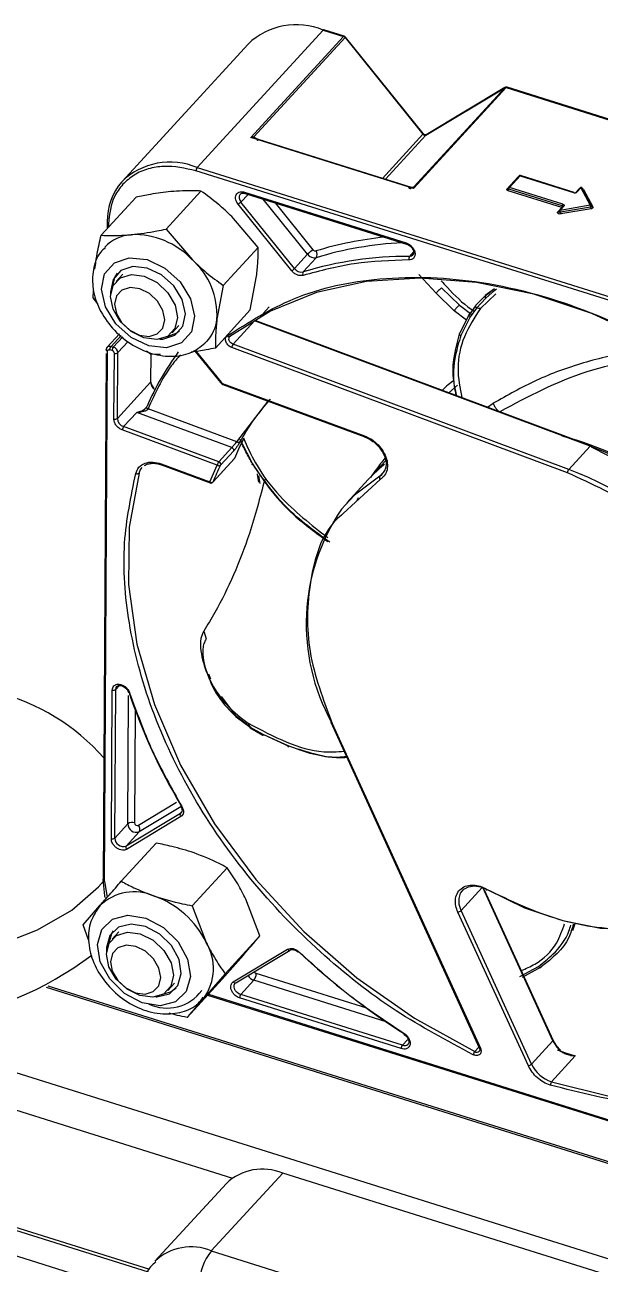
# Model space of a CAD drawing. Header units: millimetres. Extents: x -11 to 294, y 0 to 216.
# Drawn here: x 158.58 to 166.16, y 154.26 to 170.6 of the extents above; entities that cross this region are included whole.
import ezdxf

# ---------------------------------------------------------------- set-up
doc = ezdxf.new("R2010")
doc.units = ezdxf.units.MM

msp = doc.modelspace()

# ---------------------------------------------------------------- linework, layer by layer
at = {"color": 7, "linetype": 'Continuous', "lineweight": 25}
for p, q in [((162.511, 170.526), (160.851, 168.716)), ((161.556, 169.11), (162.778, 170.442)), ((162.799, 170.428), (161.599, 169.12)), ((162.511, 170.526), (162.778, 170.442)), ((162.788, 170.447), (162.521, 170.531)), ((162.799, 170.428), (163.824, 169.155)), ((163.829, 169.163), (162.804, 170.436)), ((161.522, 170.343), (159.862, 168.533)), ((164.923, 169.769), (163.701, 168.437)), ((163.703, 168.459), (164.902, 169.767)), ((163.865, 169.142), (164.902, 169.767)), ((164.905, 169.77), (163.869, 169.145)), ((164.923, 169.769), (169.517, 168.326)), ((169.526, 168.331), (164.933, 169.773)), ((163.835, 169.157), (163.829, 169.163)), ((163.701, 168.437), (161.556, 169.11)), ((163.676, 168.452), (161.601, 169.104)), ((161.601, 169.104), (161.604, 169.104)), ((170.252, 165.715), (160.835, 168.672)), ((160.851, 168.716), (170.267, 165.759)), ((164.935, 168.435), (165.075, 168.589)), ((165.093, 168.604), (164.952, 168.451)), ((164.964, 168.453), (165.105, 168.607)), ((165.105, 168.607), (165.81, 168.385)), ((165.815, 168.388), (165.11, 168.609)), ((159.585, 167.823), (160.045, 168.324)), ((160.441, 167.904), (160.901, 168.406)), ((161.476, 168.39), (163.604, 167.721)), ((161.481, 168.375), (163.61, 167.706)), ((163.686, 168.452), (163.676, 168.452)), ((165.653, 168.187), (164.948, 168.409)), ((165.661, 168.209), (164.956, 168.431)), ((165.669, 168.231), (164.964, 168.453)), ((165.895, 168.448), (165.843, 168.391)), ((165.855, 168.393), (165.907, 168.45)), ((165.907, 168.45), (166.029, 168.218)), ((166.044, 168.212), (165.922, 168.444)), ((165.939, 168.428), (166.061, 168.196)), ((162.097, 167.354), (161.391, 168.231)), ((162.134, 167.384), (161.428, 168.26)), ((165.601, 168.13), (165.653, 168.187)), ((165.671, 168.203), (165.619, 168.146)), ((166.029, 168.218), (165.631, 168.148)), ((165.631, 168.148), (165.683, 168.205)), ((166.034, 168.195), (165.636, 168.125)), ((166.039, 168.172), (165.641, 168.103)), ((166.046, 168.202), (166.046, 168.204)), ((159.664, 167.993), (159.663, 167.908)), ((161.654, 167.663), (161.309, 168.068)), ((160.441, 167.904), (160.787, 167.499)), ((161.194, 167.161), (161.654, 167.663)), ((162.134, 167.384), (162.306, 167.572)), ((162.246, 167.339), (162.418, 167.527)), ((159.87, 167.309), (159.782, 167.214)), ((161.194, 167.161), (161.111, 166.715)), ((161.55, 166.838), (161.633, 167.284)), ((163.998, 167.06), (163.77, 167.306)), ((159.482, 166.998), (159.487, 167.095)), ((159.543, 166.92), (159.482, 166.998)), ((164.237, 166.828), (163.998, 167.06)), ((164.07, 167.128), (164.306, 166.902)), ((164.522, 166.9), (164.647, 167.029)), ((164.652, 166.994), (164.53, 166.86)), ((164.786, 167.052), (164.581, 166.857)), ((164.768, 167.118), (164.646, 167.028)), ((164.647, 167.029), (164.717, 167.079)), ((164.737, 167.07), (164.652, 166.994)), ((161.091, 166.336), (161.55, 166.838)), ((161.798, 166.877), (161.719, 166.791)), ((164.516, 166.891), (164.432, 166.775)), ((164.53, 166.86), (164.446, 166.746)), ((161.324, 166.386), (161.606, 166.693)), ((166.028, 165.042), (161.606, 166.693)), ((166.037, 165.047), (161.615, 166.698)), ((164.438, 166.785), (164.313, 166.536)), ((164.446, 166.746), (164.323, 166.5)), ((159.826, 166.521), (159.667, 166.348)), ((160.52, 166.538), (160.607, 166.633)), ((159.716, 166.358), (159.746, 166.348)), ((165.728, 164.692), (161.306, 166.342)), ((165.746, 164.735), (161.324, 166.386)), ((159.653, 166.265), (159.611, 159.323)), ((159.628, 159.305), (159.671, 166.295)), ((159.731, 166.304), (159.701, 166.313)), ((159.754, 165.399), (159.76, 166.268)), ((159.799, 165.407), (159.805, 166.275)), ((160.235, 166.255), (160.185, 166.296)), ((160.367, 166.251), (160.235, 166.255)), ((160.242, 165.894), (160.244, 166.255)), ((160.826, 166.29), (161.156, 165.88)), ((159.799, 165.407), (160.238, 165.885)), ((161.186, 165.87), (163.055, 165.178)), ((161.19, 165.856), (163.059, 165.164)), ((160.19, 165.566), (160.191, 165.567)), ((160.203, 165.533), (160.202, 165.532)), ((161.371, 165.1), (160.203, 165.533)), ((160.054, 165.488), (159.882, 165.3)), ((160.054, 165.488), (160.099, 165.49)), ((161.306, 165.024), (160.054, 165.488)), ((161.116, 164.793), (159.864, 165.256)), ((161.134, 164.836), (159.882, 165.3)), ((161.588, 164.796), (161.424, 165.113)), ((165.746, 164.735), (166.028, 165.042)), ((166.041, 165.033), (166.263, 164.919)), ((161.056, 164.567), (161.338, 164.874)), ((161.342, 164.88), (161.06, 164.572)), ((161.134, 164.836), (161.306, 165.024)), ((161.159, 164.791), (161.332, 164.979)), ((160.377, 164.809), (161.016, 164.572)), ((160.381, 164.795), (161.02, 164.558)), ((160.381, 164.795), (160.381, 164.795)), ((161.016, 164.572), (161.116, 164.793)), ((163.334, 164.853), (163.121, 164.621)), ((161.679, 164.548), (161.663, 164.652)), ((163.104, 164.601), (162.822, 164.294)), ((160.937, 162.604), (160.969, 162.501)), ((161.029, 161.969), (161.005, 162.038)), ((159.72, 159.867), (159.732, 161.827)), ((159.765, 159.875), (159.777, 161.835)), ((161.375, 161.473), (161.173, 161.743)), ((161.364, 161.475), (161.549, 161.339)), ((161.557, 161.335), (161.375, 161.473)), ((161.547, 161.328), (161.715, 161.231)), ((161.549, 161.339), (161.715, 161.244)), ((162.61, 161.404), (164.567, 157.109)), ((162.63, 161.388), (164.582, 157.106)), ((161.715, 161.244), (162.043, 161.094)), ((161.726, 161.239), (162.059, 161.088)), ((160.629, 160.2), (159.915, 159.77)), ((160.634, 160.158), (159.92, 159.727)), ((159.937, 160.062), (159.765, 159.875)), ((159.851, 159.307), (160.311, 159.809)), ((159.915, 159.77), (160.088, 159.958)), ((160.785, 158.983), (161.245, 159.485)), ((159.628, 159.305), (159.667, 159.097)), ((165.541, 157.213), (164.636, 159.188)), ((159.351, 158.733), (159.57, 158.986)), ((160.785, 158.983), (160.971, 158.501)), ((161.678, 158.587), (161.493, 159.07)), ((165.214, 156.875), (164.286, 158.899)), ((165.256, 156.896), (164.328, 158.92)), ((159.42, 158.534), (159.351, 158.733)), ((165.798, 158.659), (165.829, 158.749)), ((159.817, 158.639), (159.729, 158.544)), ((161.219, 158.086), (161.678, 158.587)), ((159.657, 158.433), (159.658, 158.375)), ((161.178, 158.014), (161.459, 158.334)), ((161.327, 157.98), (162.041, 158.41)), ((161.36, 157.968), (162.074, 158.399)), ((165.1, 158.051), (165.345, 158.182)), ((165.135, 158.044), (165.384, 158.177)), ((160.718, 157.512), (161.178, 158.014)), ((161.219, 158.086), (160.937, 157.765)), ((171.129, 154.082), (158.888, 157.925)), ((160.466, 157.868), (160.554, 157.963)), ((161.353, 157.961), (161.361, 157.968)), ((161.425, 157.813), (161.598, 158.001)), ((160.988, 157.807), (168.898, 155.323)), ((163.538, 157.1), (161.41, 157.769)), ((163.554, 157.144), (161.425, 157.813)), ((163.576, 157.288), (163.597, 157.272)), ((165.537, 157.203), (165.256, 156.896)), ((165.832, 157.005), (165.519, 156.663)), ((165.769, 157.011), (165.832, 157.005)), ((151.981, 156.74), (160.207, 154.156)), ((151.783, 156.467), (160.115, 153.85)), ((161.037, 154.434), (161.977, 155.458)), ((170.899, 152.657), (161.977, 155.458)), ((161.235, 155.321), (160.295, 154.297)), ((161.037, 154.434), (164.726, 153.275))]:
    msp.add_line(p, q, dxfattribs=at)
at = {"color": 8, "linetype": 'Continuous', "lineweight": 25}
for p, q in [((163.291, 168.573), (163.824, 169.155)), ((163.865, 169.142), (163.332, 168.56)), ((165.075, 168.589), (165.078, 168.588)), ((161.428, 168.26), (161.521, 168.362)), ((162.306, 167.572), (161.719, 168.3)), ((165.833, 168.383), (165.878, 168.432)), ((165.878, 168.432), (165.88, 168.431)), ((162.379, 167.631), (161.881, 168.249)), ((165.656, 168.187), (165.653, 168.187)), ((159.681, 167.975), (159.681, 167.927)), ((163.702, 167.604), (163.647, 167.544)), ((164.796, 167.114), (164.737, 167.07)), ((164.398, 166.705), (164.237, 166.828)), ((164.306, 166.902), (164.469, 166.777)), ((159.716, 166.358), (159.849, 166.502)), ((159.746, 166.348), (159.87, 166.483)), ((159.805, 166.275), (159.94, 166.423)), ((160.24, 166.255), (160.238, 165.885)), ((160.838, 166.292), (161.167, 165.884)), ((164.282, 165.845), (164.167, 165.745)), ((161.371, 165.1), (161.785, 165.635)), ((164.674, 165.556), (164.75, 165.607)), ((163.256, 164.646), (163.324, 164.72)), ((163.261, 164.603), (162.776, 164.155)), ((162.956, 164.322), (162.975, 164.367)), ((159.777, 161.835), (159.826, 161.888)), ((159.937, 160.062), (159.948, 161.756)), ((160.028, 160.078), (160.037, 161.557)), ((160.58, 160.346), (160.078, 160.043)), ((160.637, 160.289), (160.088, 159.958)), ((160.629, 160.2), (160.646, 160.219)), ((164.328, 158.92), (164.607, 159.225)), ((165.537, 157.203), (164.612, 159.223)), ((151.902, 158.351), (161.317, 155.394)), ((163.086, 157.632), (161.629, 158.089)), ((158.861, 157.911), (171.125, 154.059)), ((163.339, 157.454), (161.598, 158.001)), ((160.998, 157.817), (168.893, 155.337)), ((156.372, 157.438), (170.933, 152.866)), ((163.62, 157.216), (163.554, 157.144)), ((164.508, 157.062), (164.562, 157.121)), ((151.997, 156.773), (160.222, 154.191))]:
    msp.add_line(p, q, dxfattribs=at)
at = {"color": 8, "linetype": 'Continuous', "lineweight": 25, "flags": 128}
for points in [[(164.902, 169.767), (164.905, 169.77), (164.905, 169.77)], [(163.869, 169.145), (163.869, 169.145), (163.865, 169.142)], [(161.476, 168.39), (161.476, 168.385), (161.477, 168.381), (161.478, 168.377), (161.48, 168.375), (161.481, 168.375)], [(165.878, 168.432), (165.884, 168.437), (165.886, 168.438)], [(163.604, 167.721), (163.605, 167.716), (163.605, 167.712), (163.607, 167.709), (163.609, 167.707), (163.61, 167.706)], [(163.693, 167.562), (163.675, 167.549), (163.647, 167.544)], [(161.167, 165.884), (161.163, 165.882), (161.16, 165.88), (161.158, 165.88), (161.156, 165.88), (161.156, 165.88)], [(163.055, 165.178), (163.055, 165.173), (163.056, 165.169), (163.057, 165.166), (163.059, 165.164), (163.059, 165.164)], [(166.028, 165.042), (166.031, 165.045), (166.034, 165.047), (166.036, 165.047), (166.037, 165.047)], [(161.342, 164.88), (161.344, 164.883), (161.345, 164.884)], [(160.085, 164.686), (160.101, 164.726), (160.126, 164.76)], [(160.377, 164.809), (160.377, 164.804), (160.378, 164.8), (160.379, 164.797), (160.381, 164.795), (160.381, 164.795)], [(161.02, 164.558), (161.019, 164.559), (161.018, 164.561), (161.017, 164.564), (161.016, 164.568), (161.016, 164.572)], [(161.056, 164.567), (161.058, 164.569), (161.06, 164.572)], [(163.256, 164.646), (162.924, 164.397), (162.751, 164.212)], [(159.777, 161.835), (159.783, 161.861), (159.792, 161.875)], [(159.961, 161.79), (159.956, 161.79), (159.952, 161.791), (159.949, 161.793), (159.946, 161.795), (159.945, 161.797)], [(160.642, 160.211), (160.639, 160.208), (160.629, 160.2)], [(162.041, 158.41), (162.046, 158.406), (162.05, 158.402), (162.055, 158.399), (162.061, 158.397), (162.066, 158.397), (162.07, 158.397), (162.074, 158.399)], [(161.425, 157.813), (161.4, 157.824), (161.376, 157.842), (161.357, 157.864), (161.344, 157.889), (161.338, 157.914), (161.339, 157.937), (161.348, 157.957), (161.352, 157.962)], [(165.519, 156.663), (166.28, 156.475), (167.027, 156.387), (167.746, 156.399), (168.424, 156.513), (169.048, 156.725), (169.606, 157.032), (170.088, 157.428), (170.194, 157.538)], [(163.578, 157.299), (163.576, 157.295), (163.575, 157.292), (163.575, 157.289), (163.576, 157.288), (163.576, 157.288)], [(165.541, 157.213), (165.542, 157.212), (165.541, 157.21), (165.54, 157.207), (165.537, 157.203)], [(164.582, 157.106), (164.577, 157.106), (164.573, 157.106), (164.57, 157.107), (164.568, 157.108), (164.567, 157.109)]]:
    msp.add_lwpolyline(points, dxfattribs=at)
at = {"color": 7, "linetype": 'Continuous', "lineweight": 25, "flags": 128}
for points in [[(164.948, 168.409), (164.943, 168.411), (164.938, 168.414), (164.935, 168.417), (164.932, 168.42), (164.931, 168.424), (164.931, 168.428), (164.932, 168.432), (164.935, 168.435)], [(166.061, 168.196), (166.062, 168.192), (166.062, 168.188), (166.061, 168.185), (166.058, 168.181), (166.055, 168.178), (166.05, 168.175), (166.045, 168.173), (166.039, 168.172)], [(165.641, 168.103), (165.631, 168.102), (165.621, 168.103), (165.612, 168.105), (165.605, 168.109), (165.6, 168.114), (165.598, 168.119), (165.598, 168.125), (165.601, 168.13)], [(160.627, 167.209), (160.764, 166.985), (160.815, 166.754), (160.774, 166.55), (160.645, 166.404), (160.448, 166.338), (160.215, 166.363), (159.979, 166.474), (159.778, 166.655), (159.641, 166.878), (159.59, 167.11), (159.632, 167.314), (159.76, 167.46), (159.957, 167.526), (160.19, 167.501), (160.426, 167.39), (160.627, 167.209)], [(160.358, 166.452), (160.4, 166.454), (160.558, 166.507), (160.662, 166.624), (160.696, 166.789), (160.654, 166.975), (160.544, 167.154), (160.382, 167.3), (160.193, 167.39), (160.005, 167.41), (159.847, 167.357), (159.743, 167.239), (159.709, 167.075), (159.711, 167.045)], [(159.734, 167.138), (159.767, 167.265), (159.803, 167.322)], [(160.318, 166.447), (160.149, 166.469), (159.98, 166.553), (159.837, 166.686), (159.742, 166.848), (159.71, 167.014), (159.744, 167.159), (159.841, 167.261), (159.984, 167.304), (160.153, 167.282), (160.322, 167.198), (160.465, 167.065), (160.56, 166.903), (160.592, 166.737), (160.558, 166.592), (160.461, 166.49), (160.318, 166.447)], [(169.048, 164.737), (168.863, 164.926), (168.222, 165.504), (167.531, 166.014), (166.802, 166.446), (166.049, 166.792), (165.287, 167.045), (164.53, 167.201), (163.79, 167.257), (163.083, 167.212), (162.422, 167.067), (161.818, 166.824), (161.283, 166.488)], [(159.964, 166.57), (160.09, 166.507), (160.217, 166.49), (160.325, 166.523), (160.397, 166.599), (160.423, 166.708), (160.399, 166.832), (160.328, 166.954), (160.221, 167.053), (160.094, 167.116), (159.967, 167.133), (159.86, 167.101), (159.787, 167.024), (159.761, 166.916), (159.786, 166.791), (159.857, 166.67), (159.964, 166.57)], [(164.581, 166.857), (164.555, 166.858), (164.53, 166.86)], [(160.62, 166.562), (160.582, 166.533), (160.449, 166.483)], [(161.283, 166.488), (161.28, 166.485), (161.276, 166.483), (161.271, 166.482), (161.266, 166.483), (161.26, 166.484), (161.255, 166.487), (161.25, 166.491), (161.245, 166.495)], [(161.324, 166.386), (161.308, 166.394), (161.294, 166.405), (161.282, 166.419), (161.274, 166.434), (161.269, 166.45), (161.27, 166.465), (161.274, 166.478), (161.283, 166.488)], [(161.186, 165.87), (161.186, 165.865), (161.186, 165.861), (161.187, 165.858), (161.189, 165.856), (161.19, 165.856)], [(161.459, 165.133), (161.409, 165.032), (161.342, 164.88)], [(161.338, 164.874), (161.34, 164.876), (161.342, 164.88)], [(161.345, 164.884), (161.345, 164.887), (161.346, 164.89)], [(163.319, 164.803), (163.206, 164.705), (163.104, 164.601)], [(163.121, 164.621), (163.273, 164.769), (163.311, 164.802)], [(160.085, 164.686), (159.955, 163.976), (159.946, 163.22), (160.057, 162.434), (160.287, 161.635), (160.631, 160.839), (161.08, 160.065), (161.625, 159.328), (162.255, 158.646), (162.956, 158.032), (163.712, 157.5), (164.508, 157.062)], [(161.641, 164.677), (161.643, 164.667), (161.657, 164.567)], [(161.524, 161.39), (161.537, 161.364), (161.549, 161.339)], [(160.649, 160.291), (160.645, 160.29), (160.641, 160.289), (160.638, 160.289), (160.637, 160.29), (160.636, 160.292), (160.636, 160.294), (160.638, 160.297), (160.641, 160.3)], [(159.64, 159.091), (159.636, 159.113), (159.614, 159.332)], [(164.669, 159.197), (165.163, 158.957), (165.666, 158.787), (166.166, 158.69), (166.65, 158.668), (167.106, 158.722), (167.525, 158.85), (167.895, 159.051), (168.208, 159.318)], [(155.156, 158.47), (155.745, 158.326), (156.37, 158.252), (157.007, 158.25), (157.632, 158.32), (158.22, 158.461), (158.749, 158.665), (159.199, 158.926), (159.552, 159.234), (159.615, 159.306)], [(164.328, 158.92), (164.302, 159.002), (164.3, 159.08), (164.321, 159.149), (164.365, 159.201), (164.427, 159.234), (164.503, 159.245), (164.586, 159.232), (164.669, 159.197)], [(164.661, 159.203), (164.66, 159.199), (164.659, 159.196), (164.659, 159.193), (164.66, 159.192), (164.662, 159.191), (164.664, 159.192), (164.666, 159.194), (164.669, 159.197)], [(160.725, 158.279), (160.762, 158.049), (160.706, 157.852), (160.565, 157.718), (160.361, 157.666), (160.124, 157.705), (159.892, 157.828), (159.698, 158.018), (159.574, 158.245), (159.537, 158.474), (159.593, 158.671), (159.734, 158.806), (159.938, 158.858), (160.175, 158.819), (160.407, 158.695), (160.6, 158.506), (160.725, 158.279)], [(160.305, 157.782), (160.319, 157.782), (160.484, 157.824), (160.597, 157.932), (160.642, 158.091), (160.613, 158.275), (160.512, 158.458), (160.357, 158.611), (160.17, 158.71), (159.98, 158.741), (159.815, 158.7), (159.702, 158.591), (159.657, 158.433), (159.657, 158.433)], [(160.265, 157.777), (160.095, 157.799), (159.927, 157.883), (159.784, 158.016), (159.689, 158.178), (159.657, 158.344), (159.691, 158.489), (159.788, 158.591), (159.931, 158.634), (160.1, 158.612), (160.269, 158.528), (160.412, 158.395), (160.507, 158.233), (160.539, 158.067), (160.505, 157.922), (160.408, 157.82), (160.265, 157.777)], [(159.681, 158.468), (159.726, 158.617), (159.75, 158.652)], [(159.911, 157.9), (160.037, 157.837), (160.164, 157.82), (160.272, 157.853), (160.344, 157.929), (160.37, 158.038), (160.346, 158.162), (160.275, 158.284), (160.168, 158.383), (160.041, 158.446), (159.914, 158.463), (159.806, 158.431), (159.734, 158.354), (159.708, 158.246), (159.733, 158.121), (159.804, 158), (159.911, 157.9)], [(160.573, 157.898), (160.507, 157.85), (160.396, 157.813)], [(165.594, 157.083), (165.705, 157.045), (165.832, 157.005)]]:
    msp.add_lwpolyline(points, dxfattribs=at)
at = {"color": 7, "linetype": 'Continuous', "lineweight": 25}
for centre, radius, start, end in [((162.156, 169.678), 0.92, 67.295, 133.6251), ((162.764, 170.4), 0.0443, 38.5336, 71.7275), ((164.914, 169.745), 0.0255, 69.6334, 118.0509), ((163.853, 169.174), 0.0347, 213.6228, 291.4964), ((160.909, 168.67), 0.074, 141.8063, 178.7767), ((160.447, 168.018), 0.78, 139.2102, 181.2027), ((164.919, 168.432), 0.037, 321.8038, 358.771), ((164.993, 168.43), 0.0369, 141.7737, 178.8126), ((165.815, 168.383), 0.00508, 83.2189, 147.9953), ((165.85, 168.384), 0.00957, 138.4926, 174.3813), ((161.289, 168.394), 0.192, 302.0358, 316.1062), ((165.579, 168.126), 0.0565, 359.9057, 23.7442), ((165.624, 168.21), 0.037, 321.8028, 358.7884), ((165.698, 168.209), 0.037, 141.8038, 178.771), ((165.678, 168.196), 0.00977, 138.6832, 181.165), ((165.977, 168.195), 0.0564, 359.8861, 23.7619), ((166.09, 168.195), 0.0566, 179.9155, 203.7344), ((159.677, 167.992), 0.0133, 134.934, 178.3236), ((165.631, 168.153), 0.0277, 253.2837, 279.8218), ((165.692, 168.125), 0.0564, 179.8861, 203.7619), ((160.019, 167.295), 0.536, 93.8946, 135.9895), ((160.018, 166.775), 1.056, 43.3102, 91.954), ((163.769, 163.21), 4.609, 95.5907, 107.0681), ((163.773, 163.099), 4.63, 92.735, 107.0196), ((160.128, 166.767), 0.985, 356.975, 48.0028), ((163.626, 162.788), 4.756, 89.7416, 106.8751), ((162.583, 167.305), 0.385, 122.0363, 136.0973), ((162.397, 167.637), 0.112, 215.5173, 280.752), ((162.409, 167.653), 0.0373, 215.536, 280.7324), ((162.35, 167.57), 0.0807, 327.3416, 34.5676), ((163.689, 167.515), 0.0504, 144.9354, 199.4526), ((161.995, 167.517), 0.193, 302.0387, 316.0864), ((162.225, 167.449), 0.112, 215.517, 280.7523), ((162.28, 167.317), 0.0404, 147.3527, 214.5547), ((160.601, 166.769), 0.513, 317.1383, 353.8793), ((159.805, 166.302), 0.074, 141.8081, 178.7693), ((159.722, 166.269), 0.0829, 4.5708, 73.1044), ((161.388, 166.334), 0.0821, 141.2258, 174.4914), ((159.775, 166.312), 0.0466, 250.4725, 309.2276), ((163.473, 164.163), 3.57, 143.5235, 156.8337), ((159.77, 165.443), 0.0467, 250.4954, 309.2048), ((159.923, 165.417), 0.124, 184.498, 250.6244), ((159.946, 165.249), 0.0817, 141.2717, 174.7009), ((164.489, 160.846), 4.485, 54.6507, 74.9003), ((164.336, 160.548), 4.802, 16.4385, 69.3741), ((166.03, 165.038), 0.0112, 353.9785, 51.0984), ((163.804, 163.456), 2.963, 153.2128, 157.8637), ((161.198, 164.785), 0.0817, 141.2671, 174.7027), ((161.139, 164.819), 0.0347, 229.7632, 306.2364), ((161.124, 164.801), 0.0369, 344.8359, 73.8628), ((163.162, 164.8), 0.18, 301.2774, 346.1425), ((165.81, 164.684), 0.0822, 141.2441, 174.4795), ((164.054, 160.241), 4.802, 16.4388, 69.3738), ((160.062, 164.717), 0.039, 237.8747, 307.2616), ((161.038, 164.601), 0.0364, 233.0191, 306.6151), ((163.286, 164.628), 0.0351, 148.6692, 224.5457), ((164.981, 162.699), 2.694, 145.8576, 208.801), ((157.497, 159.059), 2.832, 41.4179, 75.4284), ((159.748, 161.871), 0.0466, 250.474, 309.2262), ((167.158, 164.203), 7.596, 198.3855, 210.9146), ((160.659, 160.182), 0.035, 148.6973, 224.7167), ((159.996, 159.99), 0.0933, 70.4936, 129.2188), ((160.051, 160.066), 0.114, 181.553, 288.6872), ((160.065, 160.079), 0.038, 181.5531, 288.6968), ((160.028, 159.994), 0.0699, 328.6954, 44.7219), ((159.736, 159.911), 0.0467, 250.5136, 309.2111), ((159.879, 159.878), 0.114, 181.5535, 288.6867), ((159.945, 159.752), 0.035, 148.688, 224.7292), ((160.021, 158.519), 0.649, 65.8143, 133.9573), ((159.871, 157.957), 1.227, 26.2916, 70.1572), ((164.273, 158.978), 0.0797, 279.3043, 313.5901), ((160.395, 158.158), 0.67, 324.058, 30.7554), ((156.673, 162.025), 4.626, 250.7856, 307.0612), ((162.132, 158.429), 0.0785, 311.0677, 318.4969), ((168.483, 165.038), 9.164, 226.6305, 237.684), ((161.481, 158.092), 0.148, 321.7987, 358.7817), ((160.455, 158.202), 0.567, 244.5447, 323.4598), ((161.484, 157.767), 0.074, 141.8063, 178.7767), ((165.93, 157.387), 0.433, 205.0298, 225.7696), ((163.612, 157.099), 0.074, 141.8091, 178.7739), ((164.587, 156.996), 0.103, 140.2744, 166.6712), ((165.201, 156.954), 0.0798, 279.3227, 313.5744), ((165.657, 157.085), 0.444, 205.1955, 251.8785), ((165.577, 156.618), 0.0735, 141.8443, 179.0741), ((161.711, 154.822), 0.69, 67.2999, 133.6197), ((161.619, 153.976), 0.74, 141.7972, 178.782)]:
    msp.add_arc(centre, radius, start, end, dxfattribs=at)
at = {"color": 8, "linetype": 'Continuous', "lineweight": 25}
for centre, radius, start, end in [((162.52, 170.521), 0.0101, 82.8099, 148.4212), ((162.786, 170.437), 0.01, 82.7941, 148.4314), ((162.792, 170.438), 0.0118, 304.5269, 352.8811), ((164.931, 169.763), 0.0101, 82.8121, 148.4247), ((163.817, 169.165), 0.0118, 304.5311, 352.8158), ((160.496, 167.869), 0.918, 67.266, 134.1643), ((165.095, 168.571), 0.0264, 114.019, 136.3305), ((165.101, 168.596), 0.0114, 66.8364, 134.0971), ((165.109, 168.604), 0.00502, 82.7892, 148.4476), ((161.483, 168.319), 0.0805, 144.3894, 227.0581), ((164.939, 168.446), 0.0117, 247.9683, 312.9611), ((164.958, 168.441), 0.0105, 188.9156, 261.7647), ((164.96, 168.442), 0.0114, 67.1004, 133.9056), ((165.851, 168.382), 0.0116, 67.5983, 133.2462), ((165.903, 168.439), 0.0117, 67.8078, 133.0367), ((165.911, 168.437), 0.0134, 32.2589, 104.4928), ((165.917, 168.414), 0.0267, 33.0011, 72.9403), ((165.936, 168.444), 0.0162, 247.6162, 281.0202), ((165.606, 168.141), 0.0116, 247.7507, 313.1828), ((165.625, 168.137), 0.0105, 189.0567, 261.6075), ((165.627, 168.138), 0.0115, 67.2571, 133.8378), ((165.659, 168.198), 0.012, 21.7431, 78.2087), ((165.679, 168.194), 0.0116, 67.5983, 133.2462), ((166.032, 168.205), 0.0134, 32.3844, 104.3674), ((166.034, 168.207), 0.0124, 270.9739, 345.0278), ((166.057, 168.209), 0.0131, 211.2198, 285.4314), ((159.684, 167.996), 0.021, 189.6571, 261.6498), ((160.228, 165.894), 0.0133, 314.8983, 358.3592), ((160.358, 165.894), 0.121, 184.0683, 238.7554), ((163.876, 163.775), 2.795, 137.5266, 151.7402), ((159.631, 159.326), 0.021, 189.613, 261.6609), ((161.64, 158.127), 0.134, 207.6434, 251.6657), ((161.643, 158.131), 0.0442, 202.2586, 251.7862), ((161.35, 157.993), 0.0264, 209.5023, 292.0511), ((163.581, 157.209), 0.0698, 247.669, 312.6063), ((164.534, 157.104), 0.0502, 238.0749, 311.4023), ((160.771, 153.797), 0.69, 67.3142, 133.3932)]:
    msp.add_arc(centre, radius, start, end, dxfattribs=at)
at = {"color": 7, "linetype": 'Continuous', "lineweight": 25}
for points, knots in [([(162.803, 170.436), (162.802, 170.437), (162.799, 170.442), (162.793, 170.445), (162.788, 170.447), (162.788, 170.447)], [0, 0, 0, 0, 0.256269, 0.902034, 1, 1, 1, 1]), ([(164.933, 169.773), (164.931, 169.774), (164.927, 169.775), (164.919, 169.775), (164.911, 169.774), (164.907, 169.771), (164.906, 169.77)], [0, 0, 0, 0, 0.131392, 0.464653, 0.832957, 1, 1, 1, 1]), ([(161.556, 169.11), (161.564, 169.113), (161.578, 169.118), (161.593, 169.119), (161.599, 169.12)], [0, 0, 0, 0, 0.55215, 1, 1, 1, 1]), ([(161.599, 169.12), (161.608, 169.115), (161.628, 169.104), (161.642, 169.088), (161.65, 169.079)], [0, 0, 0, 0, 0.461544, 1, 1, 1, 1]), ([(161.599, 169.12), (161.599, 169.118), (161.599, 169.113), (161.601, 169.107), (161.604, 169.103), (161.608, 169.102), (161.609, 169.101)], [0, 0, 0, 0, 0.3101386, 0.5734603, 0.7959313, 1, 1, 1, 1]), ([(163.868, 169.145), (163.867, 169.144), (163.865, 169.143), (163.86, 169.144), (163.854, 169.145), (163.848, 169.147), (163.841, 169.151), (163.837, 169.155), (163.835, 169.157)], [0, 0, 0, 0, 0.041319, 0.200445, 0.380649, 0.544403, 0.736799, 1, 1, 1, 1]), ([(161.609, 169.101), (161.602, 169.103), (161.585, 169.109), (161.567, 169.11), (161.556, 169.11)], [0, 0, 0, 0, 0.3899969, 1, 1, 1, 1]), ([(161.655, 169.074), (161.646, 169.081), (161.632, 169.091), (161.615, 169.098), (161.609, 169.101)], [0, 0, 0, 0, 0.6098017, 1, 1, 1, 1]), ([(161.655, 169.074), (161.653, 169.073), (161.651, 169.071), (161.644, 169.069), (161.646, 169.075), (161.648, 169.077), (161.65, 169.079)], [0, 0, 0, 0, 0.364811, 0.527089, 0.662675, 1, 1, 1, 1]), ([(159.872, 168.495), (159.832, 168.445), (159.715, 168.295), (159.695, 168.103), (159.681, 167.975)], [0, 0, 0, 0, 0.33677, 1, 1, 1, 1]), ([(163.67, 168.444), (163.677, 168.448), (163.687, 168.455), (163.699, 168.458), (163.703, 168.459)], [0, 0, 0, 0, 0.641867, 1, 1, 1, 1]), ([(163.671, 168.454), (163.674, 168.453), (163.679, 168.451), (163.688, 168.452), (163.696, 168.454), (163.7, 168.458), (163.703, 168.459)], [0, 0, 0, 0, 0.249882, 0.499162, 0.748767, 1, 1, 1, 1]), ([(163.703, 168.459), (163.702, 168.457), (163.702, 168.449), (163.702, 168.441), (163.701, 168.437)], [0, 0, 0, 0, 0.360561, 1, 1, 1, 1]), ([(165.11, 168.609), (165.109, 168.609), (165.107, 168.61), (165.103, 168.61), (165.098, 168.609), (165.094, 168.607), (165.093, 168.605), (165.093, 168.604)], [0, 0, 0, 0, 0.100447, 0.34972, 0.624989, 0.928792, 1, 1, 1, 1]), ([(160.504, 168.399), (160.414, 168.388), (160.26, 168.369), (160.108, 168.338), (160.045, 168.324)], [0, 0, 0, 0, 0.58471, 1, 1, 1, 1]), ([(160.901, 168.406), (160.87, 168.408), (160.737, 168.414), (160.605, 168.406), (160.504, 168.399)], [0, 0, 0, 0, 0.238467, 1, 1, 1, 1]), ([(161.309, 168.068), (161.249, 168.124), (161.12, 168.245), (160.978, 168.35), (160.901, 168.406)], [0, 0, 0, 0, 0.46427, 1, 1, 1, 1]), ([(161.391, 168.231), (161.384, 168.24), (161.371, 168.258), (161.359, 168.291), (161.355, 168.325), (161.364, 168.357), (161.385, 168.383), (161.414, 168.395), (161.446, 168.397), (161.465, 168.392), (161.476, 168.39)], [0, 0, 0, 0, 0.133407, 0.258954, 0.397584, 0.522956, 0.64176, 0.765888, 0.877364, 1, 1, 1, 1]), ([(161.418, 168.365), (161.422, 168.369), (161.431, 168.378), (161.452, 168.38), (161.469, 168.379), (161.479, 168.375), (161.481, 168.374)], [0, 0, 0, 0, 0.231588, 0.560143, 0.871732, 1, 1, 1, 1]), ([(163.671, 168.454), (163.666, 168.454), (163.654, 168.456), (163.642, 168.454), (163.634, 168.453)], [0, 0, 0, 0, 0.350395, 1, 1, 1, 1]), ([(163.634, 168.453), (163.637, 168.45), (163.642, 168.444), (163.652, 168.439), (163.663, 168.438), (163.668, 168.442), (163.67, 168.444)], [0, 0, 0, 0, 0.29713, 0.561778, 0.789446, 1, 1, 1, 1]), ([(163.701, 168.437), (163.695, 168.441), (163.686, 168.449), (163.675, 168.453), (163.671, 168.454)], [0, 0, 0, 0, 0.643216, 1, 1, 1, 1]), ([(164.952, 168.451), (164.951, 168.449), (164.949, 168.447), (164.947, 168.442), (164.947, 168.44), (164.948, 168.439)], [0, 0, 0, 0, 0.397, 0.883742, 1, 1, 1, 1]), ([(164.947, 168.44), (164.947, 168.439), (164.947, 168.438), (164.947, 168.438), (164.947, 168.437)], [0, 0, 0, 0, 0.925316, 1, 1, 1, 1]), ([(165.81, 168.385), (165.814, 168.384), (165.821, 168.383), (165.829, 168.383), (165.837, 168.384), (165.847, 168.386), (165.853, 168.391), (165.855, 168.393)], [0, 0, 0, 0, 0.269648, 0.402858, 0.537338, 0.787783, 1, 1, 1, 1]), ([(165.919, 168.449), (165.917, 168.45), (165.914, 168.452), (165.91, 168.453), (165.906, 168.453), (165.901, 168.452), (165.897, 168.45), (165.895, 168.448), (165.895, 168.447)], [0, 0, 0, 0, 0.2427818, 0.3504232, 0.5304003, 0.7292503, 0.9489227, 1, 1, 1, 1]), ([(165.922, 168.444), (165.922, 168.444), (165.921, 168.446), (165.92, 168.447), (165.919, 168.449)], [0, 0, 0, 0, 0.029855, 1, 1, 1, 1]), ([(165.614, 168.135), (165.614, 168.134), (165.613, 168.132), (165.614, 168.133), (165.614, 168.133)], [0, 0, 0, 0, 0.9924335, 1, 1, 1, 1]), ([(165.619, 168.146), (165.618, 168.145), (165.615, 168.142), (165.614, 168.138), (165.614, 168.135), (165.614, 168.135)], [0, 0, 0, 0, 0.3969723, 0.8837338, 1, 1, 1, 1]), ([(165.669, 168.231), (165.673, 168.23), (165.679, 168.228), (165.685, 168.222), (165.687, 168.216), (165.687, 168.211), (165.685, 168.208), (165.683, 168.205)], [0, 0, 0, 0, 0.30967, 0.55946, 0.668561, 0.770804, 1, 1, 1, 1]), ([(166.045, 168.204), (166.045, 168.205), (166.045, 168.208), (166.044, 168.211), (166.044, 168.212)], [0, 0, 0, 0, 0.524546, 1, 1, 1, 1]), ([(159.503, 167.377), (159.512, 167.443), (159.534, 167.593), (159.567, 167.741), (159.585, 167.823)], [0, 0, 0, 0, 0.444985, 1, 1, 1, 1]), ([(159.585, 167.823), (159.636, 167.821), (159.768, 167.814), (159.9, 167.824), (159.982, 167.83)], [0, 0, 0, 0, 0.38037, 1, 1, 1, 1]), ([(159.982, 167.83), (160.095, 167.844), (160.249, 167.864), (160.401, 167.896), (160.441, 167.904)], [0, 0, 0, 0, 0.734815, 1, 1, 1, 1]), ([(159.643, 167.658), (159.62, 167.639), (159.533, 167.565), (159.471, 167.365), (159.467, 167.105), (159.558, 166.836), (159.727, 166.588), (159.963, 166.385), (160.243, 166.251), (160.529, 166.212), (160.792, 166.266), (160.915, 166.37), (160.975, 166.42)], [0, 0, 0, 0, 0.035058, 0.1314239, 0.2301576, 0.3383272, 0.4560747, 0.5777149, 0.6979285, 0.8137861, 0.9105226, 1, 1, 1, 1]), ([(161.633, 167.284), (161.64, 167.345), (161.654, 167.471), (161.654, 167.598), (161.654, 167.663)], [0, 0, 0, 0, 0.4873595, 1, 1, 1, 1]), ([(163.604, 167.721), (163.616, 167.716), (163.641, 167.706), (163.675, 167.679), (163.699, 167.649), (163.714, 167.618), (163.721, 167.595), (163.722, 167.571), (163.718, 167.544), (163.702, 167.518), (163.673, 167.5), (163.652, 167.499), (163.641, 167.498)], [0, 0, 0, 0, 0.119493, 0.243382, 0.399374, 0.480097, 0.556834, 0.628132, 0.695096, 0.809497, 0.90041, 1, 1, 1, 1]), ([(163.61, 167.706), (163.613, 167.705), (163.623, 167.702), (163.641, 167.692), (163.664, 167.675), (163.682, 167.654), (163.694, 167.633), (163.701, 167.617), (163.704, 167.598), (163.703, 167.581), (163.699, 167.568), (163.693, 167.564), (163.692, 167.563)], [0, 0, 0, 0, 0.0531352, 0.1676497, 0.3180511, 0.5135825, 0.5875573, 0.6975395, 0.795921, 0.8848121, 0.9678534, 1, 1, 1, 1]), ([(160.787, 167.499), (160.846, 167.443), (160.975, 167.321), (161.118, 167.217), (161.194, 167.161)], [0, 0, 0, 0, 0.464272, 1, 1, 1, 1]), ([(163.641, 167.498), (163.4, 167.49), (162.927, 167.474), (162.47, 167.353), (162.246, 167.294)], [0, 0, 0, 0, 0.510956, 1, 1, 1, 1]), ([(162.246, 167.294), (162.234, 167.292), (162.208, 167.287), (162.167, 167.299), (162.128, 167.32), (162.107, 167.343), (162.097, 167.354)], [0, 0, 0, 0, 0.219916, 0.464731, 0.726878, 1, 1, 1, 1]), ([(161.245, 166.495), (161.53, 166.676), (162.144, 167.065), (163.314, 167.303), (164.654, 167.247), (166.086, 166.84), (167.461, 166.108), (168.481, 165.355), (168.956, 164.805), (169.086, 164.653)], [0, 0, 0, 0, 0.114651, 0.247297, 0.400145, 0.570794, 0.751533, 0.931513, 1, 1, 1, 1]), ([(164.065, 167.222), (164.092, 167.192), (164.216, 167.06), (164.355, 166.917), (164.486, 166.828), (164.5, 166.818)], [0, 0, 0, 0, 0.204556, 0.914223, 1, 1, 1, 1]), ([(164.07, 167.128), (164.064, 167.123), (164.051, 167.112), (164.026, 167.089), (164.009, 167.071), (163.998, 167.06)], [0, 0, 0, 0, 0.242329, 0.52714, 1, 1, 1, 1]), ([(164.647, 167.029), (164.645, 167.026), (164.642, 167.021), (164.643, 167.012), (164.646, 167.002), (164.65, 166.997), (164.652, 166.994)], [0, 0, 0, 0, 0.213673, 0.476726, 0.725947, 1, 1, 1, 1]), ([(164.306, 166.902), (164.299, 166.897), (164.286, 166.885), (164.263, 166.861), (164.247, 166.841), (164.237, 166.828)], [0, 0, 0, 0, 0.243969, 0.52911, 1, 1, 1, 1]), ([(164.581, 166.857), (164.503, 166.737), (164.348, 166.498), (164.259, 166.079), (164.312, 165.81), (164.337, 165.682)], [0, 0, 0, 0, 0.343078, 0.685384, 1, 1, 1, 1]), ([(164.522, 166.9), (164.521, 166.899), (164.519, 166.897), (164.517, 166.892), (164.516, 166.887), (164.516, 166.881), (164.518, 166.876), (164.521, 166.87), (164.525, 166.864), (164.528, 166.861), (164.53, 166.86)], [0, 0, 0, 0, 0.10392, 0.209167, 0.320382, 0.43939, 0.567937, 0.70598, 0.851239, 1, 1, 1, 1]), ([(161.111, 166.715), (161.104, 166.653), (161.091, 166.528), (161.091, 166.401), (161.091, 166.336)], [0, 0, 0, 0, 0.4873595, 1, 1, 1, 1]), ([(164.446, 166.746), (164.443, 166.749), (164.436, 166.756), (164.431, 166.768), (164.432, 166.779), (164.436, 166.783), (164.438, 166.785)], [0, 0, 0, 0, 0.330055, 0.6189, 0.814297, 1, 1, 1, 1]), ([(164.272, 165.706), (164.251, 165.795), (164.185, 166.071), (164.261, 166.348), (164.313, 166.536)], [0, 0, 0, 0, 0.321974, 1, 1, 1, 1]), ([(164.323, 166.5), (164.298, 166.416), (164.233, 166.199), (164.213, 165.925), (164.253, 165.75), (164.263, 165.71)], [0, 0, 0, 0, 0.328602, 0.846166, 1, 1, 1, 1]), ([(164.323, 166.5), (164.319, 166.503), (164.311, 166.508), (164.306, 166.52), (164.307, 166.53), (164.311, 166.534), (164.313, 166.536)], [0, 0, 0, 0, 0.333929, 0.614474, 0.805551, 1, 1, 1, 1]), ([(159.667, 166.348), (159.664, 166.345), (159.66, 166.339), (159.655, 166.327), (159.654, 166.319), (159.653, 166.313)], [0, 0, 0, 0, 0.3534794, 0.5305298, 1, 1, 1, 1]), ([(159.657, 166.322), (159.658, 166.329), (159.66, 166.342), (159.674, 166.356), (159.695, 166.362), (159.709, 166.359), (159.716, 166.358)], [0, 0, 0, 0, 0.244364, 0.474308, 0.720368, 1, 1, 1, 1]), ([(159.701, 166.313), (159.701, 166.317), (159.701, 166.325), (159.705, 166.337), (159.71, 166.349), (159.714, 166.355), (159.716, 166.358)], [0, 0, 0, 0, 0.245992, 0.517669, 0.779982, 1, 1, 1, 1]), ([(161.091, 166.336), (161.05, 166.328), (160.945, 166.305), (160.839, 166.291), (160.773, 166.283)], [0, 0, 0, 0, 0.382588, 1, 1, 1, 1]), ([(161.306, 166.342), (161.299, 166.345), (161.283, 166.352), (161.263, 166.368), (161.244, 166.389), (161.23, 166.414), (161.223, 166.44), (161.224, 166.463), (161.232, 166.482), (161.241, 166.491), (161.245, 166.495)], [0, 0, 0, 0, 0.125803, 0.254509, 0.405099, 0.552909, 0.686728, 0.810602, 0.905087, 1, 1, 1, 1]), ([(159.671, 166.295), (159.667, 166.297), (159.661, 166.299), (159.654, 166.306), (159.652, 166.315), (159.656, 166.32), (159.657, 166.322)], [0, 0, 0, 0, 0.309617, 0.561847, 0.773919, 1, 1, 1, 1]), ([(159.671, 166.295), (159.671, 166.299), (159.672, 166.304), (159.676, 166.309), (159.681, 166.313), (159.69, 166.316), (159.697, 166.314), (159.701, 166.313)], [0, 0, 0, 0, 0.248058, 0.360384, 0.476083, 0.720064, 1, 1, 1, 1]), ([(159.76, 166.268), (159.759, 166.271), (159.758, 166.279), (159.753, 166.288), (159.747, 166.294), (159.74, 166.3), (159.734, 166.302), (159.731, 166.304)], [0, 0, 0, 0, 0.229264, 0.481581, 0.612959, 0.741347, 1, 1, 1, 1]), ([(160.629, 166.248), (160.588, 166.2), (160.408, 165.987), (160.293, 165.731), (160.203, 165.533)], [0, 0, 0, 0, 0.225863, 1, 1, 1, 1]), ([(167.27, 166.155), (167.053, 166.164), (166.618, 166.181), (165.774, 165.996), (165.209, 165.695), (164.837, 165.496)], [0, 0, 0, 0, 0.253596, 0.508206, 1, 1, 1, 1]), ([(160.284, 165.811), (160.275, 165.82), (160.264, 165.833), (160.252, 165.853), (160.245, 165.87), (160.241, 165.884), (160.242, 165.892), (160.242, 165.894)], [0, 0, 0, 0, 0.389069, 0.536137, 0.75494, 0.950657, 1, 1, 1, 1]), ([(161.156, 165.88), (161.156, 165.88), (161.159, 165.877), (161.168, 165.868), (161.179, 165.859), (161.189, 165.856), (161.19, 165.856)], [0, 0, 0, 0, 0.001144, 0.287376, 0.931833, 1, 1, 1, 1]), ([(161.167, 165.884), (161.169, 165.881), (161.175, 165.875), (161.182, 165.872), (161.186, 165.87)], [0, 0, 0, 0, 0.50675, 1, 1, 1, 1]), ([(160.054, 165.488), (160.071, 165.492), (160.1, 165.498), (160.139, 165.517), (160.166, 165.535), (160.183, 165.553), (160.188, 165.562), (160.19, 165.566)], [0, 0, 0, 0, 0.324765, 0.542566, 0.812058, 0.915936, 1, 1, 1, 1]), ([(160.202, 165.532), (160.2, 165.528), (160.194, 165.522), (160.175, 165.509), (160.146, 165.498), (160.102, 165.489), (160.072, 165.488), (160.054, 165.488)], [0, 0, 0, 0, 0.073895, 0.168441, 0.424012, 0.668071, 1, 1, 1, 1]), ([(160.187, 165.56), (160.186, 165.557), (160.183, 165.552), (160.176, 165.545), (160.167, 165.537), (160.16, 165.532), (160.157, 165.529)], [0, 0, 0, 0, 0.18764, 0.419508, 0.692255, 1, 1, 1, 1]), ([(160.203, 165.533), (160.2, 165.535), (160.193, 165.54), (160.188, 165.549), (160.186, 165.559), (160.189, 165.565), (160.191, 165.567)], [0, 0, 0, 0, 0.298443, 0.562122, 0.788575, 1, 1, 1, 1]), ([(160.202, 165.532), (160.201, 165.533), (160.197, 165.535), (160.192, 165.541), (160.187, 165.548), (160.186, 165.556), (160.188, 165.562), (160.189, 165.564), (160.19, 165.566)], [0, 0, 0, 0, 0.153942, 0.299469, 0.562641, 0.789515, 0.894396, 1, 1, 1, 1]), ([(164.75, 165.607), (164.756, 165.593), (164.767, 165.566), (164.791, 165.533), (164.814, 165.509), (164.83, 165.5), (164.837, 165.496)], [0, 0, 0, 0, 0.306138, 0.617918, 0.83271, 1, 1, 1, 1]), ([(159.864, 165.256), (159.849, 165.263), (159.819, 165.277), (159.784, 165.313), (159.759, 165.355), (159.756, 165.385), (159.754, 165.399)], [0, 0, 0, 0, 0.257284, 0.519963, 0.780933, 1, 1, 1, 1]), ([(161.306, 165.024), (161.308, 165.026), (161.313, 165.032), (161.321, 165.04), (161.329, 165.05), (161.341, 165.063), (161.355, 165.08), (161.365, 165.093), (161.371, 165.1)], [0, 0, 0, 0, 0.098372, 0.215474, 0.347819, 0.490813, 0.728964, 1, 1, 1, 1]), ([(161.414, 165.098), (161.408, 165.088), (161.396, 165.067), (161.379, 165.041), (161.364, 165.02), (161.353, 165.005), (161.342, 164.991), (161.335, 164.983), (161.332, 164.979)], [0, 0, 0, 0, 0.231337, 0.500931, 0.639001, 0.771586, 0.893558, 1, 1, 1, 1]), ([(161.414, 165.098), (161.411, 165.096), (161.406, 165.092), (161.394, 165.091), (161.382, 165.093), (161.375, 165.098), (161.371, 165.1)], [0, 0, 0, 0, 0.207188, 0.447216, 0.717312, 1, 1, 1, 1]), ([(161.582, 164.808), (161.552, 164.86), (161.491, 164.965), (161.441, 165.074), (161.416, 165.129)], [0, 0, 0, 0, 0.4989121, 1, 1, 1, 1]), ([(161.46, 165.152), (161.509, 165.04), (161.632, 164.763), (161.988, 164.293), (162.351, 164.008), (162.572, 163.835)], [0, 0, 0, 0, 0.2092105, 0.519897, 1, 1, 1, 1]), ([(163.055, 165.178), (163.084, 165.165), (163.141, 165.14), (163.22, 165.078), (163.29, 164.998), (163.341, 164.901), (163.363, 164.802), (163.352, 164.715), (163.317, 164.645), (163.279, 164.617), (163.261, 164.603)], [0, 0, 0, 0, 0.12519, 0.254349, 0.4046, 0.555342, 0.693377, 0.811804, 0.906333, 1, 1, 1, 1]), ([(163.059, 165.162), (163.071, 165.158), (163.109, 165.144), (163.158, 165.113), (163.225, 165.058), (163.273, 165.001), (163.312, 164.929), (163.333, 164.871), (163.344, 164.807), (163.336, 164.768), (163.332, 164.751)], [0, 0, 0, 0, 0.068972, 0.228547, 0.321897, 0.554751, 0.643694, 0.778314, 0.903374, 1, 1, 1, 1]), ([(161.332, 164.979), (161.332, 164.981), (161.334, 164.985), (161.334, 164.991), (161.332, 164.998), (161.329, 165.004), (161.325, 165.011), (161.319, 165.016), (161.313, 165.021), (161.308, 165.023), (161.306, 165.024)], [0, 0, 0, 0, 0.1028961, 0.2135087, 0.3329242, 0.4608686, 0.5948572, 0.7317454, 0.8679591, 1, 1, 1, 1]), ([(163.325, 164.886), (163.287, 164.838), (163.221, 164.754), (163.16, 164.667), (163.134, 164.63)], [0, 0, 0, 0, 0.582722, 1, 1, 1, 1]), ([(160.041, 164.684), (160.053, 164.712), (160.077, 164.771), (160.165, 164.825), (160.271, 164.839), (160.341, 164.819), (160.377, 164.809)], [0, 0, 0, 0, 0.224063, 0.462344, 0.724321, 1, 1, 1, 1]), ([(160.156, 164.786), (160.171, 164.795), (160.187, 164.805), (160.206, 164.808), (160.208, 164.808)], [0, 0, 0, 0, 0.900513, 1, 1, 1, 1]), ([(160.208, 164.808), (160.224, 164.812), (160.26, 164.819), (160.319, 164.814), (160.36, 164.801), (160.381, 164.795)], [0, 0, 0, 0, 0.280497, 0.623768, 1, 1, 1, 1]), ([(161.588, 164.796), (161.585, 164.795), (161.581, 164.793), (161.573, 164.797), (161.577, 164.803), (161.58, 164.806), (161.582, 164.808)], [0, 0, 0, 0, 0.347654, 0.513248, 0.695144, 1, 1, 1, 1]), ([(162.598, 163.776), (162.398, 163.92), (162.001, 164.206), (161.721, 164.608), (161.582, 164.808)], [0, 0, 0, 0, 0.502274, 1, 1, 1, 1]), ([(161.588, 164.796), (161.65, 164.701), (161.806, 164.463), (162.125, 164.109), (162.418, 163.898), (162.572, 163.787)], [0, 0, 0, 0, 0.238802, 0.600979, 1, 1, 1, 1]), ([(164.487, 157.02), (164.143, 157.203), (163.426, 157.586), (162.439, 158.368), (161.532, 159.313), (160.78, 160.391), (160.319, 161.358), (160.071, 162.138), (159.916, 162.866), (159.846, 163.728), (159.979, 164.379), (160.041, 164.684)], [0, 0, 0, 0, 0.122642, 0.255662, 0.394724, 0.534128, 0.667965, 0.730787, 0.791651, 0.902351, 1, 1, 1, 1]), ([(161.74, 164.604), (161.678, 164.364), (161.567, 163.936), (161.34, 163.352), (161.134, 162.924), (160.987, 162.686), (160.937, 162.604)], [0, 0, 0, 0, 0.343105, 0.611768, 0.867811, 1, 1, 1, 1]), ([(161.02, 164.558), (161.022, 164.558), (161.027, 164.556), (161.035, 164.556), (161.045, 164.558), (161.053, 164.563), (161.056, 164.566), (161.056, 164.567)], [0, 0, 0, 0, 0.135769, 0.374319, 0.637822, 0.928953, 1, 1, 1, 1]), ([(168.616, 161.585), (168.503, 161.907), (168.265, 162.59), (167.581, 163.478), (166.732, 164.231), (166.054, 164.542), (165.728, 164.692)], [0, 0, 0, 0, 0.232391, 0.492059, 0.75618, 1, 1, 1, 1]), ([(162.776, 164.155), (162.742, 164.126), (162.494, 163.907), (162.302, 163.241), (162.28, 162.308), (162.512, 161.7), (162.63, 161.388)], [0, 0, 0, 0, 0.045566, 0.338944, 0.660984, 1, 1, 1, 1]), ([(160.937, 162.604), (160.923, 162.572), (160.886, 162.49), (160.899, 162.289), (160.991, 161.977), (161.202, 161.633), (161.43, 161.461), (161.524, 161.39)], [0, 0, 0, 0, 0.072572, 0.184543, 0.407702, 0.753465, 1, 1, 1, 1]), ([(160.969, 162.501), (160.958, 162.481), (160.936, 162.44), (160.92, 162.343), (160.933, 162.159), (160.994, 162.011), (161.036, 161.911)], [0, 0, 0, 0, 0.109139, 0.225889, 0.475265, 1, 1, 1, 1]), ([(159.732, 161.827), (159.733, 161.837), (159.735, 161.857), (159.754, 161.886), (159.78, 161.901), (159.808, 161.905), (159.832, 161.903), (159.856, 161.897), (159.887, 161.883), (159.919, 161.859), (159.947, 161.826), (159.957, 161.802), (159.961, 161.79)], [0, 0, 0, 0, 0.096346, 0.186055, 0.301622, 0.369777, 0.44336, 0.521265, 0.603756, 0.760417, 0.882813, 1, 1, 1, 1]), ([(159.793, 161.874), (159.797, 161.878), (159.806, 161.887), (159.827, 161.889), (159.847, 161.887), (159.867, 161.88), (159.887, 161.87), (159.911, 161.852), (159.928, 161.832), (159.94, 161.812), (159.943, 161.802), (159.945, 161.797)], [0, 0, 0, 0, 0.0796918, 0.1932141, 0.3008769, 0.3964598, 0.506962, 0.6520987, 0.8408177, 0.9121534, 1, 1, 1, 1]), ([(159.961, 161.79), (160.054, 161.535), (160.242, 161.016), (160.512, 160.535), (160.649, 160.291)], [0, 0, 0, 0, 0.491979, 1, 1, 1, 1]), ([(161.036, 161.911), (161.045, 161.893), (161.106, 161.768), (161.215, 161.617), (161.333, 161.505), (161.364, 161.475)], [0, 0, 0, 0, 0.111422, 0.760847, 1, 1, 1, 1]), ([(161.37, 161.47), (161.37, 161.47), (161.368, 161.468), (161.363, 161.466), (161.362, 161.471), (161.363, 161.473), (161.364, 161.475)], [0, 0, 0, 0, 0.224161, 0.508287, 0.67234, 1, 1, 1, 1]), ([(161.524, 161.39), (161.69, 161.302), (162.004, 161.136), (162.438, 160.997), (162.695, 161.015), (162.784, 161.021)], [0, 0, 0, 0, 0.42309, 0.800131, 1, 1, 1, 1]), ([(161.557, 161.335), (161.556, 161.334), (161.554, 161.332), (161.552, 161.329), (161.549, 161.328), (161.547, 161.327), (161.546, 161.329), (161.547, 161.331), (161.548, 161.335), (161.549, 161.337), (161.549, 161.339)], [0, 0, 0, 0, 0.196058, 0.347629, 0.452857, 0.515775, 0.571551, 0.667495, 0.811096, 1, 1, 1, 1]), ([(162.63, 161.388), (162.627, 161.388), (162.623, 161.387), (162.616, 161.389), (162.615, 161.396), (162.618, 161.399), (162.62, 161.401)], [0, 0, 0, 0, 0.3327251, 0.5465487, 0.7238362, 1, 1, 1, 1]), ([(161.715, 161.232), (161.716, 161.232), (161.717, 161.23), (161.722, 161.235), (161.724, 161.237), (161.726, 161.239)], [0, 0, 0, 0, 0.068814, 0.407535, 1, 1, 1, 1]), ([(162.043, 161.095), (162.043, 161.091), (162.042, 161.086), (162.047, 161.079), (162.054, 161.083), (162.057, 161.086), (162.059, 161.088)], [0, 0, 0, 0, 0.343683, 0.536074, 0.71685, 1, 1, 1, 1]), ([(162.043, 161.094), (162.144, 161.062), (162.388, 160.983), (162.655, 160.923), (162.813, 160.941), (162.82, 160.942)], [0, 0, 0, 0, 0.40297, 0.970814, 1, 1, 1, 1]), ([(162.817, 160.949), (162.78, 160.945), (162.522, 160.918), (162.273, 161.01), (162.059, 161.088)], [0, 0, 0, 0, 0.143708, 1, 1, 1, 1]), ([(160.649, 160.291), (160.656, 160.278), (160.668, 160.254), (160.671, 160.215), (160.661, 160.179), (160.643, 160.165), (160.634, 160.158)], [0, 0, 0, 0, 0.287722, 0.545063, 0.775374, 1, 1, 1, 1]), ([(160.636, 160.291), (160.638, 160.288), (160.643, 160.28), (160.649, 160.265), (160.652, 160.246), (160.651, 160.23), (160.648, 160.216), (160.642, 160.212), (160.64, 160.211)], [0, 0, 0, 0, 0.100602, 0.342729, 0.559302, 0.754987, 0.937801, 1, 1, 1, 1]), ([(159.92, 159.727), (159.912, 159.723), (159.895, 159.715), (159.863, 159.715), (159.827, 159.723), (159.791, 159.743), (159.759, 159.771), (159.736, 159.803), (159.722, 159.836), (159.721, 159.857), (159.72, 159.867)], [0, 0, 0, 0, 0.094505, 0.197075, 0.332876, 0.48002, 0.630648, 0.778671, 0.893445, 1, 1, 1, 1]), ([(160.809, 159.681), (160.712, 159.711), (160.548, 159.762), (160.38, 159.795), (160.311, 159.809)], [0, 0, 0, 0, 0.592563, 1, 1, 1, 1]), ([(161.245, 159.485), (161.21, 159.503), (161.07, 159.579), (160.921, 159.637), (160.809, 159.681)], [0, 0, 0, 0, 0.246952, 1, 1, 1, 1]), ([(161.493, 159.07), (161.458, 159.138), (161.385, 159.281), (161.293, 159.414), (161.245, 159.485)], [0, 0, 0, 0, 0.471707, 1, 1, 1, 1]), ([(164.661, 159.203), (164.977, 159.052), (165.596, 158.754), (166.587, 158.631), (167.512, 158.787), (167.959, 159.152), (168.168, 159.323)], [0, 0, 0, 0, 0.27773, 0.545802, 0.78715, 1, 1, 1, 1]), ([(159.57, 158.986), (159.611, 159.033), (159.705, 159.14), (159.799, 159.247), (159.851, 159.307)], [0, 0, 0, 0, 0.439793, 1, 1, 1, 1]), ([(159.851, 159.307), (159.906, 159.278), (160.047, 159.202), (160.196, 159.146), (160.287, 159.111)], [0, 0, 0, 0, 0.391399, 1, 1, 1, 1]), ([(164.286, 158.899), (164.275, 158.926), (164.255, 158.978), (164.249, 159.062), (164.269, 159.145), (164.323, 159.214), (164.404, 159.253), (164.492, 159.26), (164.581, 159.243), (164.634, 159.217), (164.661, 159.203)], [0, 0, 0, 0, 0.125642, 0.241064, 0.364056, 0.486359, 0.612405, 0.7439, 0.867409, 1, 1, 1, 1]), ([(159.573, 158.989), (159.526, 158.92), (159.431, 158.782), (159.406, 158.519), (159.466, 158.251), (159.612, 157.994), (159.828, 157.773), (160.096, 157.615), (160.383, 157.543), (160.649, 157.572), (160.843, 157.655), (160.911, 157.75), (160.931, 157.779)], [0, 0, 0, 0, 0.095671, 0.192043, 0.296039, 0.410367, 0.530642, 0.65092, 0.767488, 0.866454, 0.958782, 1, 1, 1, 1]), ([(160.287, 159.111), (160.409, 159.074), (160.573, 159.024), (160.741, 158.992), (160.785, 158.983)], [0, 0, 0, 0, 0.740786, 1, 1, 1, 1]), ([(165.121, 158.13), (165.182, 158.156), (165.365, 158.233), (165.589, 158.445), (165.66, 158.659), (165.69, 158.747)], [0, 0, 0, 0, 0.22761, 0.683267, 1, 1, 1, 1]), ([(165.345, 158.182), (165.41, 158.234), (165.572, 158.363), (165.725, 158.556), (165.765, 158.702), (165.772, 158.728)], [0, 0, 0, 0, 0.355675, 0.884928, 1, 1, 1, 1]), ([(165.806, 158.742), (165.789, 158.681), (165.724, 158.448), (165.528, 158.292), (165.384, 158.177)], [0, 0, 0, 0, 0.261239, 1, 1, 1, 1]), ([(160.971, 158.501), (161.005, 158.433), (161.079, 158.289), (161.17, 158.156), (161.219, 158.086)], [0, 0, 0, 0, 0.471716, 1, 1, 1, 1]), ([(161.459, 158.334), (161.496, 158.376), (161.569, 158.46), (161.642, 158.545), (161.678, 158.587)], [0, 0, 0, 0, 0.497655, 1, 1, 1, 1]), ([(162.041, 158.41), (162.052, 158.415), (162.075, 158.425), (162.115, 158.42), (162.156, 158.405), (162.179, 158.386), (162.191, 158.377)], [0, 0, 0, 0, 0.215235, 0.455133, 0.717777, 1, 1, 1, 1]), ([(162.075, 158.398), (162.077, 158.399), (162.084, 158.406), (162.101, 158.407), (162.122, 158.405), (162.141, 158.398), (162.162, 158.388), (162.175, 158.377), (162.182, 158.371)], [0, 0, 0, 0, 0.046369, 0.235498, 0.414854, 0.574095, 0.758202, 1, 1, 1, 1]), ([(162.191, 158.377), (162.41, 158.179), (162.846, 157.787), (163.334, 157.461), (163.578, 157.299)], [0, 0, 0, 0, 0.5018244, 1, 1, 1, 1]), ([(165.345, 158.182), (165.348, 158.179), (165.355, 158.172), (165.368, 158.168), (165.378, 158.17), (165.382, 158.175), (165.384, 158.177)], [0, 0, 0, 0, 0.331784, 0.617543, 0.811062, 1, 1, 1, 1]), ([(161.41, 157.769), (161.399, 157.773), (161.377, 157.781), (161.347, 157.803), (161.32, 157.832), (161.3, 157.868), (161.291, 157.905), (161.294, 157.938), (161.307, 157.964), (161.321, 157.975), (161.327, 157.98)], [0, 0, 0, 0, 0.122937, 0.250538, 0.405247, 0.553999, 0.690317, 0.813099, 0.90686, 1, 1, 1, 1]), ([(160.937, 157.765), (160.901, 157.723), (160.828, 157.639), (160.755, 157.555), (160.718, 157.512)], [0, 0, 0, 0, 0.497633, 1, 1, 1, 1]), ([(160.718, 157.512), (160.675, 157.52), (160.595, 157.535), (160.518, 157.557), (160.483, 157.568)], [0, 0, 0, 0, 0.549989, 1, 1, 1, 1]), ([(163.578, 157.299), (163.589, 157.291), (163.61, 157.276), (163.637, 157.242), (163.653, 157.208), (163.657, 157.177), (163.656, 157.155), (163.649, 157.134), (163.634, 157.113), (163.608, 157.097), (163.572, 157.092), (163.55, 157.097), (163.538, 157.1)], [0, 0, 0, 0, 0.1258311, 0.2501566, 0.3987507, 0.4729168, 0.5424772, 0.6075077, 0.670607, 0.7873066, 0.8878514, 1, 1, 1, 1]), ([(163.597, 157.272), (163.605, 157.263), (163.617, 157.25), (163.629, 157.23), (163.636, 157.213), (163.64, 157.194), (163.638, 157.178), (163.635, 157.164), (163.629, 157.16), (163.627, 157.159)], [0, 0, 0, 0, 0.286235, 0.394503, 0.5554, 0.69939, 0.829566, 0.951104, 1, 1, 1, 1]), ([(165.634, 157.083), (165.615, 157.103), (165.578, 157.143), (165.553, 157.19), (165.541, 157.214)], [0, 0, 0, 0, 0.508948, 1, 1, 1, 1]), ([(164.582, 157.106), (164.585, 157.099), (164.59, 157.085), (164.592, 157.063), (164.587, 157.041), (164.574, 157.023), (164.554, 157.011), (164.531, 157.008), (164.508, 157.011), (164.494, 157.017), (164.487, 157.02)], [0, 0, 0, 0, 0.12771, 0.244825, 0.3703, 0.491333, 0.611594, 0.745327, 0.865911, 1, 1, 1, 1]), ([(164.567, 157.109), (164.568, 157.107), (164.571, 157.1), (164.573, 157.09), (164.573, 157.08), (164.572, 157.072), (164.568, 157.068), (164.567, 157.067)], [0, 0, 0, 0, 0.199203, 0.465527, 0.695239, 0.888969, 1, 1, 1, 1]), ([(165.628, 157.076), (165.629, 157.078), (165.631, 157.079), (165.635, 157.084), (165.629, 157.08), (165.627, 157.078), (165.626, 157.077)], [0, 0, 0, 0, 0.359132, 0.47934, 0.621719, 1, 1, 1, 1]), ([(165.626, 157.077), (165.651, 157.063), (165.715, 157.028), (165.788, 157.014), (165.832, 157.005)], [0, 0, 0, 0, 0.3814017, 1, 1, 1, 1]), ([(165.832, 157.005), (165.795, 157.008), (165.738, 157.013), (165.669, 157.042), (165.641, 157.065), (165.628, 157.076)], [0, 0, 0, 0, 0.505394, 0.771154, 1, 1, 1, 1]), ([(165.503, 156.619), (165.473, 156.63), (165.411, 156.654), (165.331, 156.715), (165.261, 156.787), (165.229, 156.846), (165.214, 156.875)], [0, 0, 0, 0, 0.244236, 0.498338, 0.753099, 1, 1, 1, 1]), ([(160.307, 154.29), (160.282, 154.268), (160.19, 154.188), (160.126, 154.009), (160.115, 153.865), (160.111, 153.808)], [0, 0, 0, 0, 0.183778, 0.678459, 1, 1, 1, 1])]:
    msp.add_open_spline(points, degree=3, knots=knots, dxfattribs=at)
at = {"color": 8, "linetype": 'Continuous', "lineweight": 25}
for points, knots in [([(160.835, 168.672), (160.695, 168.704), (160.485, 168.751), (160.207, 168.705), (160.017, 168.628), (159.92, 168.539), (159.872, 168.495)], [0, 0, 0, 0, 0.414437, 0.617196, 0.812133, 1, 1, 1, 1]), ([(167.071, 166.27), (166.914, 166.275), (166.532, 166.289), (165.938, 166.154), (165.316, 165.927), (164.937, 165.712), (164.75, 165.607)], [0, 0, 0, 0, 0.191359, 0.467542, 0.738103, 1, 1, 1, 1]), ([(164.234, 165.911), (164.182, 165.871), (164.127, 165.829), (164.082, 165.779), (164.081, 165.778)], [0, 0, 0, 0, 0.975859, 1, 1, 1, 1]), ([(161.715, 161.244), (161.714, 161.24), (161.712, 161.236), (161.715, 161.233), (161.715, 161.232)], [0, 0, 0, 0, 0.7491116, 1, 1, 1, 1]), ([(170.186, 157.516), (170.157, 157.472), (169.906, 157.099), (169.114, 156.661), (167.949, 156.318), (166.697, 156.314), (165.9, 156.518), (165.503, 156.619)], [0, 0, 0, 0, 0.031037, 0.267367, 0.510029, 0.756809, 1, 1, 1, 1])]:
    msp.add_open_spline(points, degree=3, knots=knots, dxfattribs=at)

doc.saveas('drawing.dxf')
